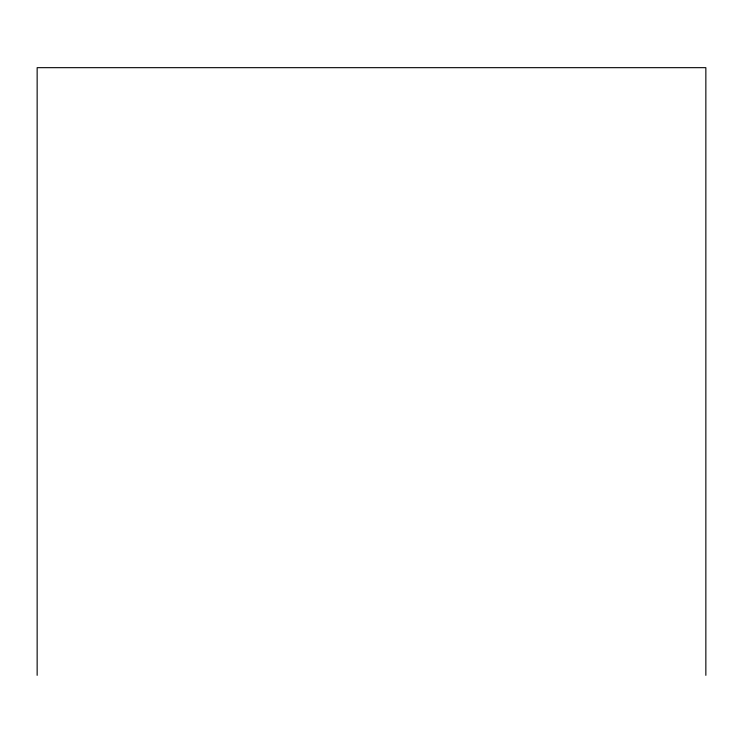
<?xml version="1.0" encoding="UTF-8"?>
<svg xmlns="http://www.w3.org/2000/svg" width="743" height="743" viewBox="0 0 743 743"><rect width="100%" height="100%" fill="white"/><g stroke="black" fill="none" stroke-linecap="round" stroke-linejoin="round"><path stroke-width="1.11" d="M705.85 675.331L705.85 67.669L37.15 67.669L37.15 675.331"/></g></svg>
